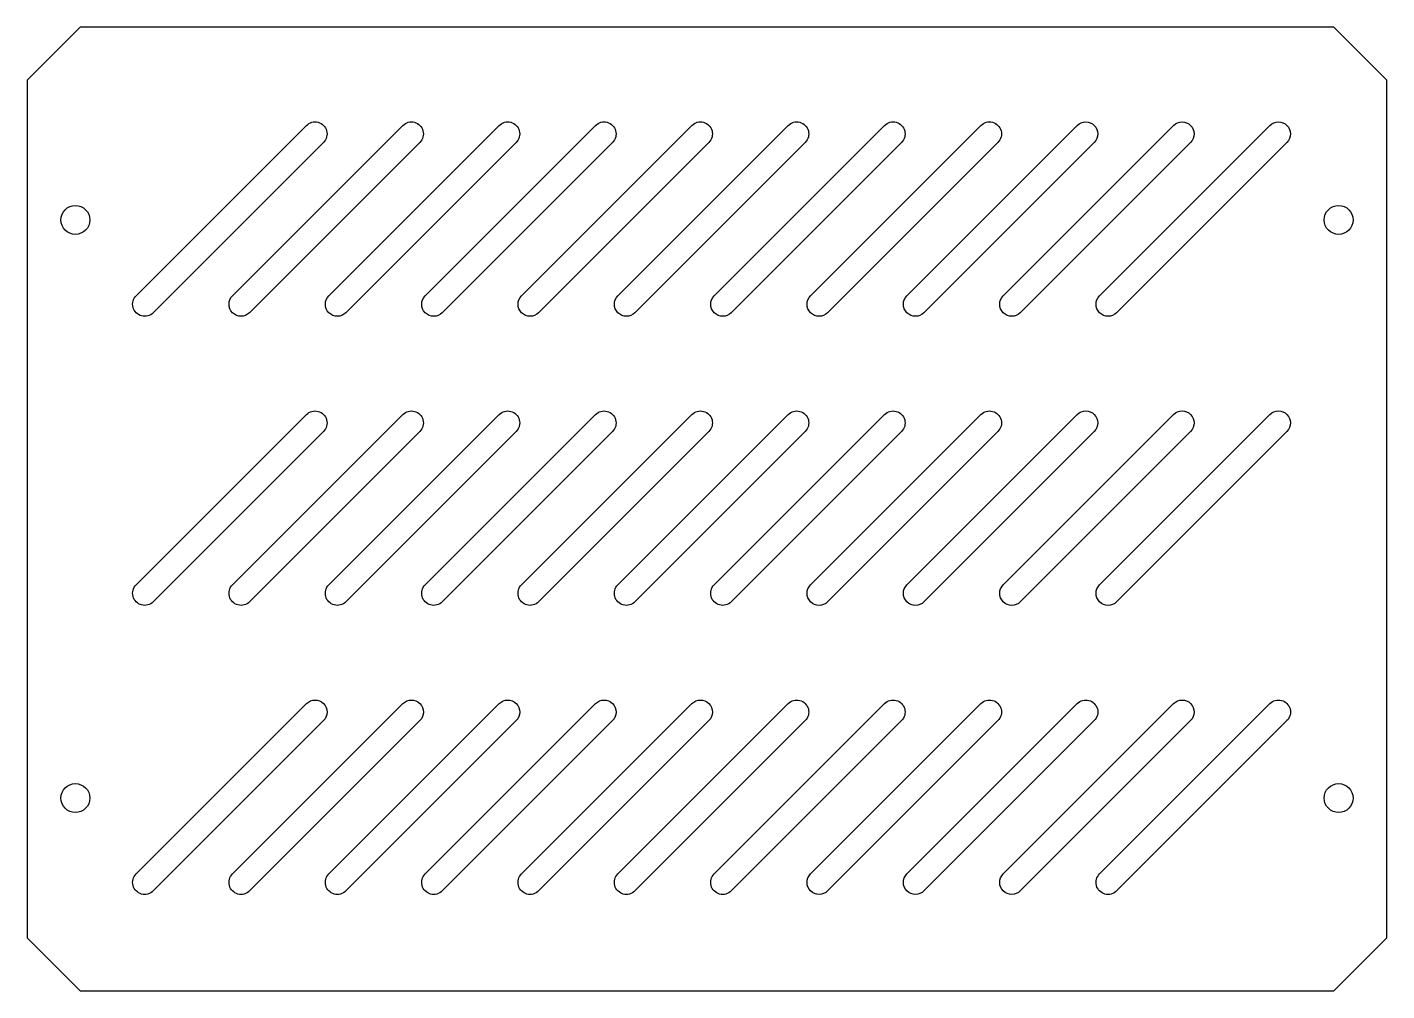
# Model space of a CAD drawing. Header units: millimetres. Extents: x -282 to 0, y -204 to -4.
import ezdxf

# ---------------------------------------------------------------- set-up
doc = ezdxf.new("R2010")
doc.units = ezdxf.units.MM
doc.layers.get('0').update_dxf_attribs({"linetype": 'CONTINUOUS'})

msp = doc.modelspace()

# ---------------------------------------------------------------- linework, layer by layer
msp.add_lwpolyline([(-282.25, -15), (-282.25, -193), (-271.25, -204), (-11, -204), (0, -193), (0, -15), (-11, -4), (-271.25, -4)], close=True)
for points in [[(-259.62, -59.73), (-224.27, -24.38, -1), (-220.73, -27.91), (-256.09, -63.27, -1)], [(-239.62, -59.73), (-204.27, -24.38, -1), (-200.73, -27.91), (-236.09, -63.27, -1)], [(-219.62, -59.73), (-184.27, -24.38, -1), (-180.73, -27.91), (-216.09, -63.27, -1)], [(-199.62, -59.73), (-164.27, -24.38, -1), (-160.73, -27.91), (-196.09, -63.27, -1)], [(-179.62, -59.73), (-144.27, -24.38, -1), (-140.73, -27.91), (-176.09, -63.27, -1)], [(-159.62, -59.73), (-124.27, -24.38, -1), (-120.73, -27.91), (-156.09, -63.27, -1)], [(-139.62, -59.73), (-104.27, -24.38, -1), (-100.73, -27.91), (-136.09, -63.27, -1)], [(-119.62, -59.73), (-84.27, -24.38, -1), (-80.73, -27.91), (-116.09, -63.27, -1)], [(-99.62, -59.73), (-64.27, -24.38, -1), (-60.73, -27.91), (-96.09, -63.27, -1)], [(-79.62, -59.73), (-44.27, -24.38, -1), (-40.73, -27.91), (-76.09, -63.27, -1)], [(-59.62, -59.73), (-24.27, -24.38, -1), (-20.73, -27.91), (-56.09, -63.27, -1)], [(-259.62, -119.73), (-224.27, -84.38, -1), (-220.73, -87.91), (-256.09, -123.27, -1)], [(-239.62, -119.73), (-204.27, -84.38, -1), (-200.73, -87.91), (-236.09, -123.27, -1)], [(-219.62, -119.73), (-184.27, -84.38, -1), (-180.73, -87.91), (-216.09, -123.27, -1)], [(-199.62, -119.73), (-164.27, -84.38, -1), (-160.73, -87.91), (-196.09, -123.27, -1)], [(-179.62, -119.73), (-144.27, -84.38, -1), (-140.73, -87.91), (-176.09, -123.27, -1)], [(-159.62, -119.73), (-124.27, -84.38, -1), (-120.73, -87.91), (-156.09, -123.27, -1)], [(-139.62, -119.73), (-104.27, -84.38, -1), (-100.73, -87.91), (-136.09, -123.27, -1)], [(-119.62, -119.73), (-84.27, -84.38, -1), (-80.73, -87.91), (-116.09, -123.27, -1)], [(-99.62, -119.73), (-64.27, -84.38, -1), (-60.73, -87.91), (-96.09, -123.27, -1)], [(-79.62, -119.73), (-44.27, -84.38, -1), (-40.73, -87.91), (-76.09, -123.27, -1)], [(-59.62, -119.73), (-24.27, -84.38, -1), (-20.73, -87.91), (-56.09, -123.27, -1)], [(-259.62, -179.73), (-224.27, -144.38, -1), (-220.73, -147.91), (-256.09, -183.27, -1)], [(-239.62, -179.73), (-204.27, -144.38, -1), (-200.73, -147.91), (-236.09, -183.27, -1)], [(-219.62, -179.73), (-184.27, -144.38, -1), (-180.73, -147.91), (-216.09, -183.27, -1)], [(-199.62, -179.73), (-164.27, -144.38, -1), (-160.73, -147.91), (-196.09, -183.27, -1)], [(-179.62, -179.73), (-144.27, -144.38, -1), (-140.73, -147.91), (-176.09, -183.27, -1)], [(-159.62, -179.73), (-124.27, -144.38, -1), (-120.73, -147.91), (-156.09, -183.27, -1)], [(-139.62, -179.73), (-104.27, -144.38, -1), (-100.73, -147.91), (-136.09, -183.27, -1)], [(-119.62, -179.73), (-84.27, -144.38, -1), (-80.73, -147.91), (-116.09, -183.27, -1)], [(-99.62, -179.73), (-64.27, -144.38, -1), (-60.73, -147.91), (-96.09, -183.27, -1)], [(-79.62, -179.73), (-44.27, -144.38, -1), (-40.73, -147.91), (-76.09, -183.27, -1)], [(-59.62, -179.73), (-24.27, -144.38, -1), (-20.73, -147.91), (-56.09, -183.27, -1)]]:
    msp.add_lwpolyline(points, format="xyb", close=True)
for centre in [(-272.25, -44), (-10, -44), (-272.25, -164), (-10, -164)]:
    msp.add_circle(centre, 3)

doc.saveas('drawing.dxf')
